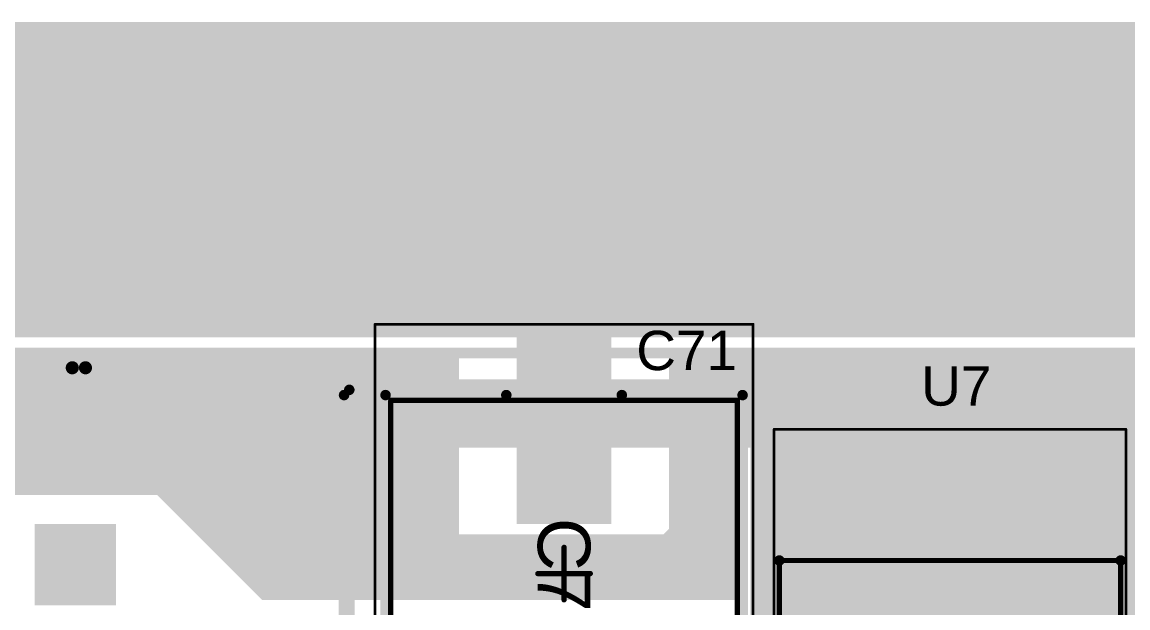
# Model space of a CAD drawing. Header units: inches. Extents: x -3 to 191, y -18 to 93.
# Drawn here: x 41.93 to 62.99, y 81.85 to 93 of the extents above; entities that cross this region are included whole.
import ezdxf

# ---------------------------------------------------------------- set-up
doc = ezdxf.new("R2010")
doc.units = ezdxf.units.IN
for name, color, linetype in [('Bottom Layer', 5, 'Continuous'), ('Bottom Solder', 6, 'Continuous'), ('GND 1', 90, 'Continuous'), ('GND 2', 156, 'Continuous'), ('Mechanical 1', 6, 'Continuous'), ('Mechanical 13', 56, 'Continuous'), ('Mechanical 15', 56, 'Continuous'), ('Multi-Layer', 9, 'Continuous'), ('Pad Holes', 156, 'Continuous'), ('PWR', 16, 'Continuous'), ('Signal L4', 76, 'Continuous'), ('Top 3D Body', 56, 'Continuous'), ('Top Assembly', 216, 'Continuous'), ('Top Component Center', 56, 'Continuous'), ('Top Courtyard', 56, 'Continuous'), ('Top Designator', 56, 'Continuous'), ('Top Layer', 1, 'Continuous'), ('Top Overlay', 2, 'Continuous'), ('Top Paste', 8, 'Continuous'), ('Top Solder', 216, 'Continuous'), ('Via Holes', 16, 'Continuous')]:
    doc.layers.add(name, color=color, linetype=linetype)
doc.styles.add('Arial', font='', dxfattribs={"height": 0.2})
doc.styles.get('Arial').set_extended_font_data('Arial')

# ---------------------------------------------------------------- blocks, each defined once
blk = doc.blocks.new('ONSC_SOT_223_4_318H_01_A_V_169')
at = {"layer": 'Top Layer'}
for points in [[(-4.15, 1.55), (-4.15, 3.05), (-2.15, 3.05), (-2.15, 1.55)], [(2.15, -1.9), (2.15, 1.9), (4.15, 1.9), (4.15, -1.9)], [(-4.15, -0.75), (-4.15, 0.75), (-2.15, 0.75), (-2.15, -0.75)], [(-4.15, -3.05), (-4.15, -1.55), (-2.15, -1.55), (-2.15, -3.05)]]:
    blk.add_hatch(color=1, dxfattribs=at).paths.add_polyline_path(points)
at = {"layer": 'Top Paste'}
for points in [[(-4.15, 1.55), (-4.15, 3.05), (-2.15, 3.05), (-2.15, 1.55)], [(2.15, -1.9), (2.15, 1.9), (4.15, 1.9), (4.15, -1.9)], [(-4.15, -0.75), (-4.15, 0.75), (-2.15, 0.75), (-2.15, -0.75)], [(-4.15, -3.05), (-4.15, -1.55), (-2.15, -1.55), (-2.15, -3.05)]]:
    blk.add_hatch(color=8, dxfattribs=at).paths.add_polyline_path(points)
at = {"layer": 'Top Solder'}
for points in [[(-4.252, 1.448), (-4.252, 3.152), (-2.048, 3.152), (-2.048, 1.448)], [(2.048, -2.002), (2.048, 2.002), (4.252, 2.002), (4.252, -2.002)], [(-4.252, -0.852), (-4.252, 0.852), (-2.048, 0.852), (-2.048, -0.852)], [(-4.252, -3.152), (-4.252, -1.448), (-2.048, -1.448), (-2.048, -3.152)]]:
    blk.add_hatch(color=216, dxfattribs=at).paths.add_polyline_path(points)
at = {"layer": 'Mechanical 13'}
for points in [[(-1.75, 3.25, 0.1, 0.1, 0), (-1.75, -3.25, 0.1, 0.1, 0)], [(-1.75, 3.25, 0.1, 0.1, 0), (1.75, 3.25, 0.1, 0.1, 0)], [(1.75, 3.25, 0.1, 0.1, 0), (1.75, -3.25, 0.1, 0.1, 0)], [(-1.75, -3.25, 0.1, 0.1, 0), (1.75, -3.25, 0.1, 0.1, 0)]]:
    blk.add_lwpolyline(points, format="xyseb", dxfattribs=at)
for points in [[(-1.775, 3.25, 0.05, 0.05, 1), (-1.725, 3.25, 0.05, 0.05, 1)], [(-1.775, 3.25, 0.05, 0.05, 1), (-1.725, 3.25, 0.05, 0.05, 1)], [(1.725, 3.25, 0.05, 0.05, 1), (1.775, 3.25, 0.05, 0.05, 1)], [(1.725, 3.25, 0.05, 0.05, 1), (1.775, 3.25, 0.05, 0.05, 1)], [(-1.775, -3.25, 0.05, 0.05, 1), (-1.725, -3.25, 0.05, 0.05, 1)], [(-1.775, -3.25, 0.05, 0.05, 1), (-1.725, -3.25, 0.05, 0.05, 1)], [(1.725, -3.25, 0.05, 0.05, 1), (1.775, -3.25, 0.05, 0.05, 1)], [(1.725, -3.25, 0.05, 0.05, 1), (1.775, -3.25, 0.05, 0.05, 1)]]:
    blk.add_lwpolyline(points, format="xyseb", close=True, dxfattribs=at)
at = {"layer": 'Mechanical 15'}
for points in [[(-4.25, 3.35, 0.05, 0.05, 0), (4.25, 3.35, 0.05, 0.05, 0)], [(-4.25, 3.35, 0.05, 0.05, 0), (-4.25, -3.35, 0.05, 0.05, 0)], [(4.25, 3.35, 0.05, 0.05, 0), (4.25, -3.35, 0.05, 0.05, 0)], [(0, 0.5, 0.1, 0.1, 0), (0, -0.5, 0.1, 0.1, 0)], [(-0.5, 0, 0.1, 0.1, 0), (0.5, 0, 0.1, 0.1, 0)], [(-4.25, -3.35, 0.05, 0.05, 0), (4.25, -3.35, 0.05, 0.05, 0)]]:
    blk.add_lwpolyline(points, format="xyseb", dxfattribs=at)
for points in [[(-4.263, 3.35, 0.025, 0.025, 1), (-4.238, 3.35, 0.025, 0.025, 1)], [(-4.263, 3.35, 0.025, 0.025, 1), (-4.238, 3.35, 0.025, 0.025, 1)], [(4.237, 3.35, 0.025, 0.025, 1), (4.262, 3.35, 0.025, 0.025, 1)], [(4.237, 3.35, 0.025, 0.025, 1), (4.262, 3.35, 0.025, 0.025, 1)], [(-0.025, 0.5, 0.05, 0.05, 1), (0.025, 0.5, 0.05, 0.05, 1)], [(-0.525, 0, 0.05, 0.05, 1), (-0.475, 0, 0.05, 0.05, 1)], [(0.475, 0, 0.05, 0.05, 1), (0.525, 0, 0.05, 0.05, 1)], [(-0.025, -0.5, 0.05, 0.05, 1), (0.025, -0.5, 0.05, 0.05, 1)], [(-4.263, -3.35, 0.025, 0.025, 1), (-4.238, -3.35, 0.025, 0.025, 1)], [(-4.263, -3.35, 0.025, 0.025, 1), (-4.238, -3.35, 0.025, 0.025, 1)], [(4.237, -3.35, 0.025, 0.025, 1), (4.262, -3.35, 0.025, 0.025, 1)], [(4.237, -3.35, 0.025, 0.025, 1), (4.262, -3.35, 0.025, 0.025, 1)]]:
    blk.add_lwpolyline(points, format="xyseb", close=True, dxfattribs=at)
at = {"layer": 'Top Overlay'}
for points in [[(-3.304, 3.6, 0.25, 0.25, 1), (-3.554, 3.6, 0.25, 0.25, 1)], [(-3.617, 3.6, 0.125, 0.125, 1), (-3.492, 3.6, 0.125, 0.125, 1)], [(-3.366, 3.6, 0.125, 0.125, 1), (-3.241, 3.6, 0.125, 0.125, 1)], [(-1.8, 3.25, 0.1, 0.1, 1), (-1.7, 3.25, 0.1, 0.1, 1)], [(-1.8, 3.25, 0.1, 0.1, 1), (-1.7, 3.25, 0.1, 0.1, 1)], [(1.7, 3.25, 0.1, 0.1, 1), (1.8, 3.25, 0.1, 0.1, 1)], [(1.7, 3.25, 0.1, 0.1, 1), (1.8, 3.25, 0.1, 0.1, 1)], [(-1.8, -3.25, 0.1, 0.1, 1), (-1.7, -3.25, 0.1, 0.1, 1)], [(-1.8, -3.25, 0.1, 0.1, 1), (-1.7, -3.25, 0.1, 0.1, 1)], [(1.7, -3.25, 0.1, 0.1, 1), (1.8, -3.25, 0.1, 0.1, 1)], [(1.7, -3.25, 0.1, 0.1, 1), (1.8, -3.25, 0.1, 0.1, 1)]]:
    blk.add_lwpolyline(points, format="xyseb", close=True, dxfattribs=at)
for points in [[(-1.75, 3.25, 0.2, 0.2, 0), (-1.75, -3.25, 0.2, 0.2, 0)], [(-1.75, 3.25, 0.2, 0.2, 0), (1.75, 3.25, 0.2, 0.2, 0)], [(1.75, 3.25, 0.2, 0.2, 0), (1.75, -3.25, 0.2, 0.2, 0)], [(-1.75, -3.25, 0.2, 0.2, 0), (1.75, -3.25, 0.2, 0.2, 0)]]:
    blk.add_lwpolyline(points, format="xyseb", dxfattribs=at)
blk = doc.blocks.new('FP_SBH11_PBPC_D08_ST_BK_MFG_324')
at = {"layer": 'Bottom Layer'}
blk.add_hatch(color=5, dxfattribs=at).paths.add_polyline_path([(-9.665, -0.645), (-8.115, -0.645), (-8.115, -2.195), (-9.665, -2.195)])
at = {"layer": 'Bottom Solder'}
blk.add_hatch(color=6, dxfattribs=at).paths.add_polyline_path([(-9.665, -0.645), (-8.115, -0.645), (-8.115, -2.195), (-9.665, -2.195)])
at = {"layer": 'GND 1'}
blk.add_hatch(color=90, dxfattribs=at).paths.add_polyline_path([(-9.665, -0.645), (-8.115, -0.645), (-8.115, -2.195), (-9.665, -2.195)])
at = {"layer": 'GND 2'}
blk.add_hatch(color=156, dxfattribs=at).paths.add_polyline_path([(-9.665, -0.645), (-8.115, -0.645), (-8.115, -2.195), (-9.665, -2.195)])
at = {"layer": 'Multi-Layer'}
blk.add_hatch(color=9, dxfattribs=at).paths.add_polyline_path([(-9.665, -0.645), (-8.115, -0.645), (-8.115, -2.195), (-9.665, -2.195)])
at = {"layer": 'Pad Holes'}
h = blk.add_hatch(color=7, dxfattribs=at)
edge = h.paths.add_edge_path()
edge.add_arc((-8.89, -1.42), 0.5, 0, 360)
at = {"layer": 'PWR'}
blk.add_hatch(color=16, dxfattribs=at).paths.add_polyline_path([(-9.665, -0.645), (-8.115, -0.645), (-8.115, -2.195), (-9.665, -2.195)])
at = {"layer": 'Signal L4'}
blk.add_hatch(color=76, dxfattribs=at).paths.add_polyline_path([(-9.665, -0.645), (-8.115, -0.645), (-8.115, -2.195), (-9.665, -2.195)])
at = {"layer": 'Top Layer'}
blk.add_hatch(color=1, dxfattribs=at).paths.add_polyline_path([(-9.665, -0.645), (-8.115, -0.645), (-8.115, -2.195), (-9.665, -2.195)])
at = {"layer": 'Top Solder'}
blk.add_hatch(color=216, dxfattribs=at).paths.add_polyline_path([(-9.665, -0.645), (-8.115, -0.645), (-8.115, -2.195), (-9.665, -2.195)])
at = {"layer": 'Top 3D Body'}
for points in [[(-14.01, 4.65, 0.2, 0.2, 0), (-14.01, -4.65, 0.2, 0.2, 0)], [(14.01, -4.65, 0.2, 0.2, 0), (-14.01, -4.65, 0.2, 0.2, 0)]]:
    blk.add_lwpolyline(points, format="xyseb", dxfattribs=at)
blk.add_lwpolyline([(-14.06, -4.65, 0.1, 0.1, 1), (-13.96, -4.65, 0.1, 0.1, 1)], format="xyseb", close=True, dxfattribs=at)
blk.add_lwpolyline([(-14.06, -4.65, 0.1, 0.1, 1), (-13.96, -4.65, 0.1, 0.1, 1)], format="xyseb", close=True, dxfattribs=at)
at = {"layer": 'Top Assembly'}
for points in [[(-14.11, 4.75, 0.2, 0.2, 0), (-14.11, -4.75, 0.2, 0.2, 0)], [(14.11, -4.75, 0.2, 0.2, 0), (-14.11, -4.75, 0.2, 0.2, 0)]]:
    blk.add_lwpolyline(points, format="xyseb", dxfattribs=at)
blk.add_lwpolyline([(-14.16, -4.75, 0.1, 0.1, 1), (-14.06, -4.75, 0.1, 0.1, 1)], format="xyseb", close=True, dxfattribs=at)
blk.add_lwpolyline([(-14.16, -4.75, 0.1, 0.1, 1), (-14.06, -4.75, 0.1, 0.1, 1)], format="xyseb", close=True, dxfattribs=at)
at = {"layer": 'Top Courtyard'}
for points in [[(-14.11, 4.75, 0.2, 0.2, 0), (-14.11, -4.75, 0.2, 0.2, 0)], [(14.11, -4.75, 0.2, 0.2, 0), (-14.11, -4.75, 0.2, 0.2, 0)]]:
    blk.add_lwpolyline(points, format="xyseb", dxfattribs=at)
blk.add_lwpolyline([(-14.16, -4.75, 0.1, 0.1, 1), (-14.06, -4.75, 0.1, 0.1, 1)], format="xyseb", close=True, dxfattribs=at)
blk.add_lwpolyline([(-14.16, -4.75, 0.1, 0.1, 1), (-14.06, -4.75, 0.1, 0.1, 1)], format="xyseb", close=True, dxfattribs=at)
at = {"layer": 'Top Overlay'}
for points in [[(-14.01, 4.65, 0.2, 0.2, 0), (-14.01, -4.65, 0.2, 0.2, 0)], [(14.01, -4.65, 0.2, 0.2, 0), (-14.01, -4.65, 0.2, 0.2, 0)]]:
    blk.add_lwpolyline(points, format="xyseb", dxfattribs=at)
for points in [[(-14.06, -4.65, 0.1, 0.1, 1), (-13.96, -4.65, 0.1, 0.1, 1)], [(-14.06, -4.65, 0.1, 0.1, 1), (-13.96, -4.65, 0.1, 0.1, 1)], [(-8.835, -5.17, 0.25, 0.25, 1), (-9.085, -5.17, 0.25, 0.25, 1)], [(-9.148, -5.17, 0.125, 0.125, 1), (-9.023, -5.17, 0.125, 0.125, 1)], [(-8.897, -5.17, 0.125, 0.125, 1), (-8.772, -5.17, 0.125, 0.125, 1)]]:
    blk.add_lwpolyline(points, format="xyseb", close=True, dxfattribs=at)
blk = doc.blocks.new('WCAP_ASLI_D6_3H7_7_454')
at = {"layer": 'Top Layer'}
for points in [[(-4.55, 0.8), (-1.05, 0.8), (-1.05, -0.8), (-4.55, -0.8)], [(1.05, 0.8), (4.55, 0.8), (4.55, -0.8), (1.05, -0.8)]]:
    blk.add_hatch(color=1, dxfattribs=at).paths.add_polyline_path(points)
at = {"layer": 'Top Paste'}
for points in [[(-4.55, 0.8), (-1.05, 0.8), (-1.05, -0.8), (-4.55, -0.8)], [(1.05, 0.8), (4.55, 0.8), (4.55, -0.8), (1.05, -0.8)]]:
    blk.add_hatch(color=8, dxfattribs=at).paths.add_polyline_path(points)
at = {"layer": 'Top Solder'}
for points in [[(-4.652, 0.902), (-0.948, 0.902), (-0.948, -0.902), (-4.652, -0.902)], [(0.948, 0.902), (4.652, 0.902), (4.652, -0.902), (0.948, -0.902)]]:
    blk.add_hatch(color=216, dxfattribs=at).paths.add_polyline_path(points)
at = {"layer": 'Top 3D Body'}
for points in [[(-3.3, -3.3, 0.1, 0.1, 0), (-3.3, 3.3, 0.1, 0.1, 0)], [(1.75, 3.3, 0.1, 0.1, 0), (-3.3, 3.3, 0.1, 0.1, 0)], [(3.3, 1.75, 0.1, 0.1, 0), (1.75, 3.3, 0.1, 0.1, 0)], [(3.3, -1.75, 0.1, 0.1, 0), (3.3, 1.75, 0.1, 0.1, 0)], [(1.75, -3.3, 0.1, 0.1, 0), (3.3, -1.75, 0.1, 0.1, 0)], [(1.75, -3.3, 0.1, 0.1, 0), (-3.3, -3.3, 0.1, 0.1, 0)]]:
    blk.add_lwpolyline(points, format="xyseb", dxfattribs=at)
for points in [[(-3.325, 3.3, 0.05, 0.05, 1), (-3.275, 3.3, 0.05, 0.05, 1)], [(-3.325, 3.3, 0.05, 0.05, 1), (-3.275, 3.3, 0.05, 0.05, 1)], [(1.725, 3.3, 0.05, 0.05, 1), (1.775, 3.3, 0.05, 0.05, 1)], [(1.725, 3.3, 0.05, 0.05, 1), (1.775, 3.3, 0.05, 0.05, 1)], [(3.275, 1.75, 0.05, 0.05, 1), (3.325, 1.75, 0.05, 0.05, 1)], [(3.275, 1.75, 0.05, 0.05, 1), (3.325, 1.75, 0.05, 0.05, 1)], [(3.275, -1.75, 0.05, 0.05, 1), (3.325, -1.75, 0.05, 0.05, 1)], [(3.275, -1.75, 0.05, 0.05, 1), (3.325, -1.75, 0.05, 0.05, 1)], [(-3.325, -3.3, 0.05, 0.05, 1), (-3.275, -3.3, 0.05, 0.05, 1)], [(-3.325, -3.3, 0.05, 0.05, 1), (-3.275, -3.3, 0.05, 0.05, 1)], [(1.725, -3.3, 0.05, 0.05, 1), (1.775, -3.3, 0.05, 0.05, 1)], [(1.725, -3.3, 0.05, 0.05, 1), (1.775, -3.3, 0.05, 0.05, 1)]]:
    blk.add_lwpolyline(points, format="xyseb", close=True, dxfattribs=at)
at = {"layer": 'Top Assembly'}
for points in [[(-3.3, -3.3, 0.1, 0.1, 0), (-3.3, 3.3, 0.1, 0.1, 0)], [(1.75, 3.3, 0.1, 0.1, 0), (-3.3, 3.3, 0.1, 0.1, 0)], [(3.3, 1.75, 0.1, 0.1, 0), (1.75, 3.3, 0.1, 0.1, 0)], [(3.3, -1.75, 0.1, 0.1, 0), (3.3, 1.75, 0.1, 0.1, 0)], [(1.75, -3.3, 0.1, 0.1, 0), (3.3, -1.75, 0.1, 0.1, 0)], [(1.75, -3.3, 0.1, 0.1, 0), (-3.3, -3.3, 0.1, 0.1, 0)]]:
    blk.add_lwpolyline(points, format="xyseb", dxfattribs=at)
for points in [[(-3.325, 3.3, 0.05, 0.05, 1), (-3.275, 3.3, 0.05, 0.05, 1)], [(-3.325, 3.3, 0.05, 0.05, 1), (-3.275, 3.3, 0.05, 0.05, 1)], [(1.725, 3.3, 0.05, 0.05, 1), (1.775, 3.3, 0.05, 0.05, 1)], [(1.725, 3.3, 0.05, 0.05, 1), (1.775, 3.3, 0.05, 0.05, 1)], [(3.275, 1.75, 0.05, 0.05, 1), (3.325, 1.75, 0.05, 0.05, 1)], [(3.275, 1.75, 0.05, 0.05, 1), (3.325, 1.75, 0.05, 0.05, 1)], [(3.275, -1.75, 0.05, 0.05, 1), (3.325, -1.75, 0.05, 0.05, 1)], [(3.275, -1.75, 0.05, 0.05, 1), (3.325, -1.75, 0.05, 0.05, 1)], [(-3.325, -3.3, 0.05, 0.05, 1), (-3.275, -3.3, 0.05, 0.05, 1)], [(-3.325, -3.3, 0.05, 0.05, 1), (-3.275, -3.3, 0.05, 0.05, 1)], [(1.725, -3.3, 0.05, 0.05, 1), (1.775, -3.3, 0.05, 0.05, 1)], [(1.725, -3.3, 0.05, 0.05, 1), (1.775, -3.3, 0.05, 0.05, 1)]]:
    blk.add_lwpolyline(points, format="xyseb", close=True, dxfattribs=at)
at = {"layer": 'Top Component Center'}
for points in [[(0, -0.5, 0.1, 0.1, 0), (0, 0.5, 0.1, 0.1, 0)], [(0.5, 0, 0.1, 0.1, 0), (-0.5, 0, 0.1, 0.1, 0)]]:
    blk.add_lwpolyline(points, format="xyseb", dxfattribs=at)
for points in [[(-0.025, 0.5, 0.05, 0.05, 1), (0.025, 0.5, 0.05, 0.05, 1)], [(-0.525, 0, 0.05, 0.05, 1), (-0.475, 0, 0.05, 0.05, 1)], [(0.475, 0, 0.05, 0.05, 1), (0.525, 0, 0.05, 0.05, 1)], [(-0.025, -0.5, 0.05, 0.05, 1), (0.025, -0.5, 0.05, 0.05, 1)]]:
    blk.add_lwpolyline(points, format="xyseb", close=True, dxfattribs=at)
at = {"layer": 'Top Courtyard'}
for points in [[(4.75, 3.6, 0.05, 0.05, 0), (-4.75, 3.6, 0.05, 0.05, 0)], [(-4.75, -3.6, 0.05, 0.05, 0), (-4.75, 3.6, 0.05, 0.05, 0)], [(4.75, -3.6, 0.05, 0.05, 0), (4.75, 3.6, 0.05, 0.05, 0)], [(4.75, -3.6, 0.05, 0.05, 0), (-4.75, -3.6, 0.05, 0.05, 0)]]:
    blk.add_lwpolyline(points, format="xyseb", dxfattribs=at)
for points in [[(-4.762, 3.6, 0.025, 0.025, 1), (-4.738, 3.6, 0.025, 0.025, 1)], [(-4.762, 3.6, 0.025, 0.025, 1), (-4.738, 3.6, 0.025, 0.025, 1)], [(4.738, 3.6, 0.025, 0.025, 1), (4.762, 3.6, 0.025, 0.025, 1)], [(4.738, 3.6, 0.025, 0.025, 1), (4.762, 3.6, 0.025, 0.025, 1)], [(-4.762, -3.6, 0.025, 0.025, 1), (-4.738, -3.6, 0.025, 0.025, 1)], [(-4.762, -3.6, 0.025, 0.025, 1), (-4.738, -3.6, 0.025, 0.025, 1)], [(4.738, -3.6, 0.025, 0.025, 1), (4.762, -3.6, 0.025, 0.025, 1)], [(4.738, -3.6, 0.025, 0.025, 1), (4.762, -3.6, 0.025, 0.025, 1)]]:
    blk.add_lwpolyline(points, format="xyseb", close=True, dxfattribs=at)
at = {"layer": 'Top Overlay'}
for points in [[(1.85, 3.4, 0.2, 0.2, 0), (-3.4, 3.4, 0.2, 0.2, 0)], [(-3.4, 1.1, 0.2, 0.2, 0), (-3.4, 3.4, 0.2, 0.2, 0)], [(3.4, 1.85, 0.2, 0.2, 0), (1.85, 3.4, 0.2, 0.2, 0)], [(3.4, 1.1, 0.2, 0.2, 0), (3.4, 1.85, 0.2, 0.2, 0)], [(-3.4, -3.4, 0.2, 0.2, 0), (-3.4, -1.1, 0.2, 0.2, 0)], [(3.4, -1.85, 0.2, 0.2, 0), (3.4, -1.1, 0.2, 0.2, 0)], [(1.85, -3.4, 0.2, 0.2, 0), (3.4, -1.85, 0.2, 0.2, 0)], [(1.85, -3.4, 0.2, 0.2, 0), (-3.4, -3.4, 0.2, 0.2, 0)]]:
    blk.add_lwpolyline(points, format="xyseb", dxfattribs=at)
for points in [[(-3.45, 3.4, 0.1, 0.1, 1), (-3.35, 3.4, 0.1, 0.1, 1)], [(-3.45, 3.4, 0.1, 0.1, 1), (-3.35, 3.4, 0.1, 0.1, 1)], [(1.8, 3.4, 0.1, 0.1, 1), (1.9, 3.4, 0.1, 0.1, 1)], [(1.8, 3.4, 0.1, 0.1, 1), (1.9, 3.4, 0.1, 0.1, 1)], [(3.35, 1.85, 0.1, 0.1, 1), (3.45, 1.85, 0.1, 0.1, 1)], [(3.35, 1.85, 0.1, 0.1, 1), (3.45, 1.85, 0.1, 0.1, 1)], [(-3.45, 1.1, 0.1, 0.1, 1), (-3.35, 1.1, 0.1, 0.1, 1)], [(3.35, 1.1, 0.1, 0.1, 1), (3.45, 1.1, 0.1, 0.1, 1)], [(-3.45, -1.1, 0.1, 0.1, 1), (-3.35, -1.1, 0.1, 0.1, 1)], [(3.35, -1.1, 0.1, 0.1, 1), (3.45, -1.1, 0.1, 0.1, 1)], [(3.35, -1.85, 0.1, 0.1, 1), (3.45, -1.85, 0.1, 0.1, 1)], [(3.35, -1.85, 0.1, 0.1, 1), (3.45, -1.85, 0.1, 0.1, 1)], [(-3.45, -3.4, 0.1, 0.1, 1), (-3.35, -3.4, 0.1, 0.1, 1)], [(-3.45, -3.4, 0.1, 0.1, 1), (-3.35, -3.4, 0.1, 0.1, 1)], [(1.8, -3.4, 0.1, 0.1, 1), (1.9, -3.4, 0.1, 0.1, 1)], [(1.8, -3.4, 0.1, 0.1, 1), (1.9, -3.4, 0.1, 0.1, 1)]]:
    blk.add_lwpolyline(points, format="xyseb", close=True, dxfattribs=at)
at = {"layer": 'Top Designator', "style": 'Arial'}
blk.add_text('C71', height=1, dxfattribs=at).set_placement((-1.062, -0.5))
at = {"layer": 'Top Overlay', "style": 'Arial'}
blk.add_text('+', height=0.75, dxfattribs=at).set_placement((4.85, -0.5))

msp = doc.modelspace()

# ---------------------------------------------------------------- hatches: boundary and pattern name
at = {"layer": 'Bottom Layer'}
msp.add_hatch(color=5, dxfattribs=at).paths.add_polyline_path([(186.154, 89.655), (186.562, 89.486), (186.929, 89.241), (187.241, 88.929), (187.486, 88.562), (187.655, 88.154), (187.741, 87.721), (187.741, 87.5), (187.741, 87), (106.73, 87), (106.7, 87.006), (106.7, 87.006), (8.2, 87.006), (8.2, 87.006), (8.17, 87), (0.259, 87), (0.259, 87.5), (0.259, 87.721), (0.345, 88.154), (0.514, 88.562), (0.759, 88.929), (1.071, 89.241), (1.438, 89.486), (1.846, 89.655), (2.279, 89.741), (185.721, 89.741)])
h = msp.add_hatch(color=5, dxfattribs=at)
edge = h.paths.add_edge_path()
edge.add_arc((42.6, 89.1), 0.3, 0, 360)
h = msp.add_hatch(color=5, dxfattribs=at)
edge = h.paths.add_edge_path()
edge.add_arc((45.6, 89.1), 0.3, 0, 360)
h = msp.add_hatch(color=5, dxfattribs=at)
edge = h.paths.add_edge_path()
edge.add_arc((48.6, 89.1), 0.3, 0, 360)
h = msp.add_hatch(color=5, dxfattribs=at)
edge = h.paths.add_edge_path()
edge.add_arc((51.6, 89.1), 0.3, 0, 360)
h = msp.add_hatch(color=5, dxfattribs=at)
edge = h.paths.add_edge_path()
edge.add_arc((54.6, 89.1), 0.3, 0, 360)
h = msp.add_hatch(color=5, dxfattribs=at)
edge = h.paths.add_edge_path()
edge.add_arc((57.6, 89.1), 0.3, 0, 360)
h = msp.add_hatch(color=5, dxfattribs=at)
edge = h.paths.add_edge_path()
edge.add_arc((60.6, 89.1), 0.3, 0, 360)
h = msp.add_hatch(color=5, dxfattribs=at)
edge = h.paths.add_edge_path()
edge.add_arc((42.6, 87.9), 0.3, 0, 360)
h = msp.add_hatch(color=5, dxfattribs=at)
edge = h.paths.add_edge_path()
edge.add_arc((45.6, 87.9), 0.3, 0, 360)
h = msp.add_hatch(color=5, dxfattribs=at)
edge = h.paths.add_edge_path()
edge.add_arc((48.6, 87.9), 0.3, 0, 360)
h = msp.add_hatch(color=5, dxfattribs=at)
edge = h.paths.add_edge_path()
edge.add_arc((51.6, 87.9), 0.3, 0, 360)
h = msp.add_hatch(color=5, dxfattribs=at)
edge = h.paths.add_edge_path()
edge.add_arc((54.6, 87.9), 0.3, 0, 360)
h = msp.add_hatch(color=5, dxfattribs=at)
edge = h.paths.add_edge_path()
edge.add_arc((57.6, 87.9), 0.3, 0, 360)
h = msp.add_hatch(color=5, dxfattribs=at)
edge = h.paths.add_edge_path()
edge.add_arc((60.6, 87.9), 0.3, 0, 360)
at = {"layer": 'GND 1'}
h = msp.add_hatch(color=90, dxfattribs=at)
edge = h.paths.add_edge_path()
edge.add_arc((42.6, 89.1), 0.3, 0, 360)
h = msp.add_hatch(color=90, dxfattribs=at)
edge = h.paths.add_edge_path()
edge.add_arc((45.6, 89.1), 0.3, 0, 360)
h = msp.add_hatch(color=90, dxfattribs=at)
edge = h.paths.add_edge_path()
edge.add_arc((48.6, 89.1), 0.3, 0, 360)
h = msp.add_hatch(color=90, dxfattribs=at)
edge = h.paths.add_edge_path()
edge.add_arc((51.6, 89.1), 0.3, 0, 360)
h = msp.add_hatch(color=90, dxfattribs=at)
edge = h.paths.add_edge_path()
edge.add_arc((54.6, 89.1), 0.3, 0, 360)
h = msp.add_hatch(color=90, dxfattribs=at)
edge = h.paths.add_edge_path()
edge.add_arc((57.6, 89.1), 0.3, 0, 360)
h = msp.add_hatch(color=90, dxfattribs=at)
edge = h.paths.add_edge_path()
edge.add_arc((60.6, 89.1), 0.3, 0, 360)
h = msp.add_hatch(color=90, dxfattribs=at)
edge = h.paths.add_edge_path()
edge.add_arc((42.6, 87.9), 0.3, 0, 360)
h = msp.add_hatch(color=90, dxfattribs=at)
edge = h.paths.add_edge_path()
edge.add_arc((45.6, 87.9), 0.3, 0, 360)
h = msp.add_hatch(color=90, dxfattribs=at)
edge = h.paths.add_edge_path()
edge.add_arc((48.6, 87.9), 0.3, 0, 360)
h = msp.add_hatch(color=90, dxfattribs=at)
edge = h.paths.add_edge_path()
edge.add_arc((51.6, 87.9), 0.3, 0, 360)
h = msp.add_hatch(color=90, dxfattribs=at)
edge = h.paths.add_edge_path()
edge.add_arc((54.6, 87.9), 0.3, 0, 360)
h = msp.add_hatch(color=90, dxfattribs=at)
edge = h.paths.add_edge_path()
edge.add_arc((57.6, 87.9), 0.3, 0, 360)
h = msp.add_hatch(color=90, dxfattribs=at)
edge = h.paths.add_edge_path()
edge.add_arc((60.6, 87.9), 0.3, 0, 360)
at = {"layer": 'GND 2'}
h = msp.add_hatch(color=156, dxfattribs=at)
edge = h.paths.add_edge_path()
edge.add_arc((42.6, 89.1), 0.3, 0, 360)
h = msp.add_hatch(color=156, dxfattribs=at)
edge = h.paths.add_edge_path()
edge.add_arc((45.6, 89.1), 0.3, 0, 360)
h = msp.add_hatch(color=156, dxfattribs=at)
edge = h.paths.add_edge_path()
edge.add_arc((48.6, 89.1), 0.3, 0, 360)
h = msp.add_hatch(color=156, dxfattribs=at)
edge = h.paths.add_edge_path()
edge.add_arc((51.6, 89.1), 0.3, 0, 360)
h = msp.add_hatch(color=156, dxfattribs=at)
edge = h.paths.add_edge_path()
edge.add_arc((54.6, 89.1), 0.3, 0, 360)
h = msp.add_hatch(color=156, dxfattribs=at)
edge = h.paths.add_edge_path()
edge.add_arc((57.6, 89.1), 0.3, 0, 360)
h = msp.add_hatch(color=156, dxfattribs=at)
edge = h.paths.add_edge_path()
edge.add_arc((60.6, 89.1), 0.3, 0, 360)
h = msp.add_hatch(color=156, dxfattribs=at)
edge = h.paths.add_edge_path()
edge.add_arc((42.6, 87.9), 0.3, 0, 360)
h = msp.add_hatch(color=156, dxfattribs=at)
edge = h.paths.add_edge_path()
edge.add_arc((45.6, 87.9), 0.3, 0, 360)
h = msp.add_hatch(color=156, dxfattribs=at)
edge = h.paths.add_edge_path()
edge.add_arc((48.6, 87.9), 0.3, 0, 360)
h = msp.add_hatch(color=156, dxfattribs=at)
edge = h.paths.add_edge_path()
edge.add_arc((51.6, 87.9), 0.3, 0, 360)
h = msp.add_hatch(color=156, dxfattribs=at)
edge = h.paths.add_edge_path()
edge.add_arc((54.6, 87.9), 0.3, 0, 360)
h = msp.add_hatch(color=156, dxfattribs=at)
edge = h.paths.add_edge_path()
edge.add_arc((57.6, 87.9), 0.3, 0, 360)
h = msp.add_hatch(color=156, dxfattribs=at)
edge = h.paths.add_edge_path()
edge.add_arc((60.6, 87.9), 0.3, 0, 360)
at = {"layer": 'PWR'}
h = msp.add_hatch(color=16, dxfattribs=at)
edge = h.paths.add_edge_path()
edge.add_arc((42.6, 89.1), 0.3, 0, 360)
h = msp.add_hatch(color=16, dxfattribs=at)
edge = h.paths.add_edge_path()
edge.add_arc((45.6, 89.1), 0.3, 0, 360)
h = msp.add_hatch(color=16, dxfattribs=at)
edge = h.paths.add_edge_path()
edge.add_arc((48.6, 89.1), 0.3, 0, 360)
h = msp.add_hatch(color=16, dxfattribs=at)
edge = h.paths.add_edge_path()
edge.add_arc((51.6, 89.1), 0.3, 0, 360)
h = msp.add_hatch(color=16, dxfattribs=at)
edge = h.paths.add_edge_path()
edge.add_arc((54.6, 89.1), 0.3, 0, 360)
h = msp.add_hatch(color=16, dxfattribs=at)
edge = h.paths.add_edge_path()
edge.add_arc((57.6, 89.1), 0.3, 0, 360)
h = msp.add_hatch(color=16, dxfattribs=at)
edge = h.paths.add_edge_path()
edge.add_arc((60.6, 89.1), 0.3, 0, 360)
h = msp.add_hatch(color=16, dxfattribs=at)
edge = h.paths.add_edge_path()
edge.add_arc((42.6, 87.9), 0.3, 0, 360)
h = msp.add_hatch(color=16, dxfattribs=at)
edge = h.paths.add_edge_path()
edge.add_arc((45.6, 87.9), 0.3, 0, 360)
h = msp.add_hatch(color=16, dxfattribs=at)
edge = h.paths.add_edge_path()
edge.add_arc((48.6, 87.9), 0.3, 0, 360)
h = msp.add_hatch(color=16, dxfattribs=at)
edge = h.paths.add_edge_path()
edge.add_arc((51.6, 87.9), 0.3, 0, 360)
h = msp.add_hatch(color=16, dxfattribs=at)
edge = h.paths.add_edge_path()
edge.add_arc((54.6, 87.9), 0.3, 0, 360)
h = msp.add_hatch(color=16, dxfattribs=at)
edge = h.paths.add_edge_path()
edge.add_arc((57.6, 87.9), 0.3, 0, 360)
h = msp.add_hatch(color=16, dxfattribs=at)
edge = h.paths.add_edge_path()
edge.add_arc((60.6, 87.9), 0.3, 0, 360)
at = {"layer": 'Signal L4'}
h = msp.add_hatch(color=76, dxfattribs=at)
edge = h.paths.add_edge_path()
edge.add_arc((42.6, 89.1), 0.3, 0, 360)
h = msp.add_hatch(color=76, dxfattribs=at)
edge = h.paths.add_edge_path()
edge.add_arc((45.6, 89.1), 0.3, 0, 360)
h = msp.add_hatch(color=76, dxfattribs=at)
edge = h.paths.add_edge_path()
edge.add_arc((48.6, 89.1), 0.3, 0, 360)
h = msp.add_hatch(color=76, dxfattribs=at)
edge = h.paths.add_edge_path()
edge.add_arc((51.6, 89.1), 0.3, 0, 360)
h = msp.add_hatch(color=76, dxfattribs=at)
edge = h.paths.add_edge_path()
edge.add_arc((54.6, 89.1), 0.3, 0, 360)
h = msp.add_hatch(color=76, dxfattribs=at)
edge = h.paths.add_edge_path()
edge.add_arc((57.6, 89.1), 0.3, 0, 360)
h = msp.add_hatch(color=76, dxfattribs=at)
edge = h.paths.add_edge_path()
edge.add_arc((60.6, 89.1), 0.3, 0, 360)
h = msp.add_hatch(color=76, dxfattribs=at)
edge = h.paths.add_edge_path()
edge.add_arc((42.6, 87.9), 0.3, 0, 360)
h = msp.add_hatch(color=76, dxfattribs=at)
edge = h.paths.add_edge_path()
edge.add_arc((45.6, 87.9), 0.3, 0, 360)
h = msp.add_hatch(color=76, dxfattribs=at)
edge = h.paths.add_edge_path()
edge.add_arc((48.6, 87.9), 0.3, 0, 360)
h = msp.add_hatch(color=76, dxfattribs=at)
edge = h.paths.add_edge_path()
edge.add_arc((51.6, 87.9), 0.3, 0, 360)
h = msp.add_hatch(color=76, dxfattribs=at)
edge = h.paths.add_edge_path()
edge.add_arc((54.6, 87.9), 0.3, 0, 360)
h = msp.add_hatch(color=76, dxfattribs=at)
edge = h.paths.add_edge_path()
edge.add_arc((57.6, 87.9), 0.3, 0, 360)
h = msp.add_hatch(color=76, dxfattribs=at)
edge = h.paths.add_edge_path()
edge.add_arc((60.6, 87.9), 0.3, 0, 360)
at = {"layer": 'Top Layer'}
for points in [[(186.154, 89.655), (186.562, 89.486), (186.929, 89.241), (187.241, 88.929), (187.486, 88.562), (187.655, 88.154), (187.741, 87.721), (187.741, 87.5), (187.741, 87), (0.259, 87), (0.259, 87.5), (0.259, 87.721), (0.345, 88.154), (0.514, 88.562), (0.759, 88.929), (1.071, 89.241), (1.438, 89.486), (1.846, 89.655), (2.279, 89.741), (185.721, 89.741)], [(63.8, 84.801), (63.8, 79.1), (60.9, 79.1), (60.9, 73.5), (58.25, 73.5), (58.25, 76.65), (58.25, 79.05), (56.35, 79.05), (56.35, 77), (48.5, 77), (48.5, 81.7), (55.8, 81.7), (55.8, 85.2), (63.401, 85.2)]]:
    msp.add_hatch(color=1, dxfattribs=at).paths.add_polyline_path(points)
h = msp.add_hatch(color=1, dxfattribs=at)
edge = h.paths.add_edge_path()
edge.add_arc((42.6, 89.1), 0.3, 0, 360)
h = msp.add_hatch(color=1, dxfattribs=at)
edge = h.paths.add_edge_path()
edge.add_arc((45.6, 89.1), 0.3, 0, 360)
h = msp.add_hatch(color=1, dxfattribs=at)
edge = h.paths.add_edge_path()
edge.add_arc((48.6, 89.1), 0.3, 0, 360)
h = msp.add_hatch(color=1, dxfattribs=at)
edge = h.paths.add_edge_path()
edge.add_arc((51.6, 89.1), 0.3, 0, 360)
h = msp.add_hatch(color=1, dxfattribs=at)
edge = h.paths.add_edge_path()
edge.add_arc((54.6, 89.1), 0.3, 0, 360)
h = msp.add_hatch(color=1, dxfattribs=at)
edge = h.paths.add_edge_path()
edge.add_arc((57.6, 89.1), 0.3, 0, 360)
h = msp.add_hatch(color=1, dxfattribs=at)
edge = h.paths.add_edge_path()
edge.add_arc((60.6, 89.1), 0.3, 0, 360)
h = msp.add_hatch(color=1, dxfattribs=at)
edge = h.paths.add_edge_path()
edge.add_arc((42.6, 87.9), 0.3, 0, 360)
h = msp.add_hatch(color=1, dxfattribs=at)
edge = h.paths.add_edge_path()
edge.add_arc((45.6, 87.9), 0.3, 0, 360)
h = msp.add_hatch(color=1, dxfattribs=at)
edge = h.paths.add_edge_path()
edge.add_arc((48.6, 87.9), 0.3, 0, 360)
h = msp.add_hatch(color=1, dxfattribs=at)
edge = h.paths.add_edge_path()
edge.add_arc((51.6, 87.9), 0.3, 0, 360)
h = msp.add_hatch(color=1, dxfattribs=at)
edge = h.paths.add_edge_path()
edge.add_arc((54.6, 87.9), 0.3, 0, 360)
h = msp.add_hatch(color=1, dxfattribs=at)
edge = h.paths.add_edge_path()
edge.add_arc((57.6, 87.9), 0.3, 0, 360)
h = msp.add_hatch(color=1, dxfattribs=at)
edge = h.paths.add_edge_path()
edge.add_arc((60.6, 87.9), 0.3, 0, 360)
h = msp.add_hatch(color=1, dxfattribs=at)
h.paths.add_polyline_path([(73.2, 84.949), (73.01, 84.759), (72.599, 84.759), (72.499, 84.8), (72.301, 84.8), (72.117, 84.724), (71.976, 84.583), (71.9, 84.399), (71.9, 84.201), (71.976, 84.017), (72.117, 83.876), (72.301, 83.8), (72.499, 83.8), (72.599, 83.841), (73.2, 83.841), (73.376, 83.876), (73.524, 83.976), (73.749, 84.2), (74.7, 84.2), (74.7, 81.4), (71.9, 81.4), (71.3, 80.8), (71.3, 76.55), (70.976, 76.226), (70.826, 76.25), (70.8, 76.301), (70.8, 76.499), (70.724, 76.683), (70.583, 76.824), (70.399, 76.9), (70.201, 76.9), (70.017, 76.824), (69.876, 76.683), (69.8, 76.499), (69.8, 76.301), (69.723, 76.166), (69.714, 76.157), (69.572, 76.128), (69.448, 76.045), (69.365, 75.921), (69.336, 75.775), (69.336, 74.586), (68.25, 73.5), (61.104, 73.5), (61.104, 78.896), (63.8, 78.896), (63.878, 78.912), (63.944, 78.956), (63.988, 79.022), (64.004, 79.1), (64.004, 84.801), (63.988, 84.879), (63.944, 84.945), (63.545, 85.344), (63.479, 85.388), (63.401, 85.404), (55.8, 85.404), (55.722, 85.388), (55.656, 85.344), (55.612, 85.278), (55.596, 85.2), (55.596, 82), (46.5, 82), (44.5, 84), (22.75, 84), (19.65, 80.9), (17.046, 80.9), (17, 80.906), (16.954, 80.9), (16.65, 80.9), (15.25, 79.5), (15.25, 77.3), (12.8, 77.3), (12.8, 80.5), (13.8, 81.5), (17.5, 81.5), (20.375, 84.375), (20.375, 86.375), (20.75, 86.75), (50.25, 86.75), (50.25, 83.25), (54.25, 83.25), (54.25, 86.796), (65.5, 86.796), (65.5, 83.3), (68.5, 83.3), (68.5, 86.796), (73.2, 86.796)])
h.paths.add_polyline_path([(68.999, 79.6), (68.801, 79.6), (68.617, 79.524), (68.476, 79.383), (68.4, 79.199), (68.4, 79.001), (68.476, 78.817), (68.617, 78.676), (68.801, 78.6), (68.999, 78.6), (69.183, 78.676), (69.324, 78.817), (69.4, 79.001), (69.4, 79.199), (69.324, 79.383), (69.183, 79.524)], flags=0)
at = {"layer": 'Via Holes'}
h = msp.add_hatch(color=7, dxfattribs=at)
edge = h.paths.add_edge_path()
edge.add_arc((42.6, 89.1), 0.15, 0, 360)
h = msp.add_hatch(color=7, dxfattribs=at)
edge = h.paths.add_edge_path()
edge.add_arc((45.6, 89.1), 0.15, 0, 360)
h = msp.add_hatch(color=7, dxfattribs=at)
edge = h.paths.add_edge_path()
edge.add_arc((48.6, 89.1), 0.15, 0, 360)
h = msp.add_hatch(color=7, dxfattribs=at)
edge = h.paths.add_edge_path()
edge.add_arc((51.6, 89.1), 0.15, 0, 360)
h = msp.add_hatch(color=7, dxfattribs=at)
edge = h.paths.add_edge_path()
edge.add_arc((54.6, 89.1), 0.15, 0, 360)
h = msp.add_hatch(color=7, dxfattribs=at)
edge = h.paths.add_edge_path()
edge.add_arc((57.6, 89.1), 0.15, 0, 360)
h = msp.add_hatch(color=7, dxfattribs=at)
edge = h.paths.add_edge_path()
edge.add_arc((60.6, 89.1), 0.15, 0, 360)
h = msp.add_hatch(color=7, dxfattribs=at)
edge = h.paths.add_edge_path()
edge.add_arc((42.6, 87.9), 0.15, 0, 360)
h = msp.add_hatch(color=7, dxfattribs=at)
edge = h.paths.add_edge_path()
edge.add_arc((45.6, 87.9), 0.15, 0, 360)
h = msp.add_hatch(color=7, dxfattribs=at)
edge = h.paths.add_edge_path()
edge.add_arc((48.6, 87.9), 0.15, 0, 360)
h = msp.add_hatch(color=7, dxfattribs=at)
edge = h.paths.add_edge_path()
edge.add_arc((51.6, 87.9), 0.15, 0, 360)
h = msp.add_hatch(color=7, dxfattribs=at)
edge = h.paths.add_edge_path()
edge.add_arc((54.6, 87.9), 0.15, 0, 360)
h = msp.add_hatch(color=7, dxfattribs=at)
edge = h.paths.add_edge_path()
edge.add_arc((57.6, 87.9), 0.15, 0, 360)
h = msp.add_hatch(color=7, dxfattribs=at)
edge = h.paths.add_edge_path()
edge.add_arc((60.6, 87.9), 0.15, 0, 360)

# ---------------------------------------------------------------- linework, layer by layer
at = {"layer": 'Bottom Layer'}
for points in [[(8.2, 86.7, 0.2, 0.2, 0), (106.7, 86.7, 0.2, 0.2, 0)], [(8.8, 86.1, 0.2, 0.2, 0), (106.3, 86.1, 0.2, 0.2, 0)], [(20.6, 85.5, 0.2, 0.2, 0), (105.9, 85.5, 0.2, 0.2, 0)], [(21.3, 85, 0.2, 0.2, 0), (105.4, 85, 0.2, 0.2, 0)]]:
    msp.add_lwpolyline(points, format="xyseb", dxfattribs=at)
at = {"layer": 'Bottom Solder'}
msp.add_lwpolyline([(4.75, 90.002, 6, 6, 0), (183.003, 90.002, 6, 6, 0)], format="xyseb", dxfattribs=at)
at = {"layer": 'Mechanical 1'}
msp.add_lwpolyline([(2.5, 90, 0.254, 0.254, 0), (185.5, 90, 0.254, 0.254, 0)], format="xyseb", dxfattribs=at)
at = {"layer": 'PWR'}
msp.add_lwpolyline([(40.4, 85.5, 1, 1, 0), (72.9, 85.5, 1, 1, 0)], format="xyseb", dxfattribs=at)
at = {"layer": 'Top Layer'}
for points in [[(51.6, 87.873, 0.5, 0.5, 0), (51.6, 87.9, 0.5, 0.5, 0)], [(51.6, 87.873, 0.5, 0.5, 0), (51.7, 87.773, 0.5, 0.5, 0)], [(51.7, 85.85, 0.5, 0.5, 0), (51.7, 87.773, 0.5, 0.5, 0)], [(55, 85.25, 0.5, 0.5, 0), (55.75, 86, 0.5, 0.5, 0)], [(55.75, 86, 0.5, 0.5, 0), (63.25, 86, 0.5, 0.5, 0)], [(51.7, 85.85, 0.5, 0.5, 0), (52.25, 85.3, 0.5, 0.5, 0)], [(55, 83.75, 0.5, 0.5, 0), (55, 85.25, 0.5, 0.5, 0)], [(21.35, 84.75, 0.5, 0.5, 0), (45, 84.75, 0.5, 0.5, 0)], [(45, 84.75, 0.5, 0.5, 0), (47, 82.75, 0.5, 0.5, 0)], [(54, 82.75, 0.5, 0.5, 0), (55, 83.75, 0.5, 0.5, 0)], [(47, 82.75, 0.5, 0.5, 0), (54, 82.75, 0.5, 0.5, 0)]]:
    msp.add_lwpolyline(points, format="xyseb", dxfattribs=at)
for points in [[(51.475, 87.9, 0.25, 0.25, 1), (51.725, 87.9, 0.25, 0.25, 1)], [(51.475, 87.873, 0.25, 0.25, 1), (51.725, 87.873, 0.25, 0.25, 1)], [(51.475, 87.873, 0.25, 0.25, 1), (51.725, 87.873, 0.25, 0.25, 1)], [(51.575, 87.773, 0.25, 0.25, 1), (51.825, 87.773, 0.25, 0.25, 1)], [(51.575, 87.773, 0.25, 0.25, 1), (51.825, 87.773, 0.25, 0.25, 1)], [(55.625, 86, 0.25, 0.25, 1), (55.875, 86, 0.25, 0.25, 1)], [(55.625, 86, 0.25, 0.25, 1), (55.875, 86, 0.25, 0.25, 1)], [(51.575, 85.85, 0.25, 0.25, 1), (51.825, 85.85, 0.25, 0.25, 1)], [(51.575, 85.85, 0.25, 0.25, 1), (51.825, 85.85, 0.25, 0.25, 1)], [(52.125, 85.3, 0.25, 0.25, 1), (52.375, 85.3, 0.25, 0.25, 1)], [(54.875, 85.25, 0.25, 0.25, 1), (55.125, 85.25, 0.25, 0.25, 1)], [(54.875, 85.25, 0.25, 0.25, 1), (55.125, 85.25, 0.25, 0.25, 1)], [(44.875, 84.75, 0.25, 0.25, 1), (45.125, 84.75, 0.25, 0.25, 1)], [(44.875, 84.75, 0.25, 0.25, 1), (45.125, 84.75, 0.25, 0.25, 1)], [(54.875, 83.75, 0.25, 0.25, 1), (55.125, 83.75, 0.25, 0.25, 1)], [(54.875, 83.75, 0.25, 0.25, 1), (55.125, 83.75, 0.25, 0.25, 1)], [(46.875, 82.75, 0.25, 0.25, 1), (47.125, 82.75, 0.25, 0.25, 1)], [(46.875, 82.75, 0.25, 0.25, 1), (47.125, 82.75, 0.25, 0.25, 1)], [(53.875, 82.75, 0.25, 0.25, 1), (54.125, 82.75, 0.25, 0.25, 1)], [(53.875, 82.75, 0.25, 0.25, 1), (54.125, 82.75, 0.25, 0.25, 1)]]:
    msp.add_lwpolyline(points, format="xyseb", close=True, dxfattribs=at)
at = {"layer": 'Top Solder'}
msp.add_lwpolyline([(5, 90.003, 6, 6, 0), (183.003, 90.003, 6, 6, 0)], format="xyseb", dxfattribs=at)

# ---------------------------------------------------------------- block references
for name, p, rotation in [('WCAP_ASLI_D6_3H7_7_454', (52.25, 82.5), 270), ('FP_SBH11_PBPC_D08_ST_BK_MFG_324', (34.05, 81.25), 180), ('ONSC_SOT_223_4_318H_01_A_V_169', (59.6, 81), 90)]:
    msp.add_blockref(name, p, dxfattribs=dict(rotation=rotation))

# ---------------------------------------------------------------- texts
at = {"layer": 'Top Overlay', "style": 'Arial'}
for s, p in [('C71', (53.625, 86.375)), ('U7', (59.05, 85.699))]:
    msp.add_text(s, height=0.75, dxfattribs=at).set_placement(p)

doc.saveas('drawing.dxf')
